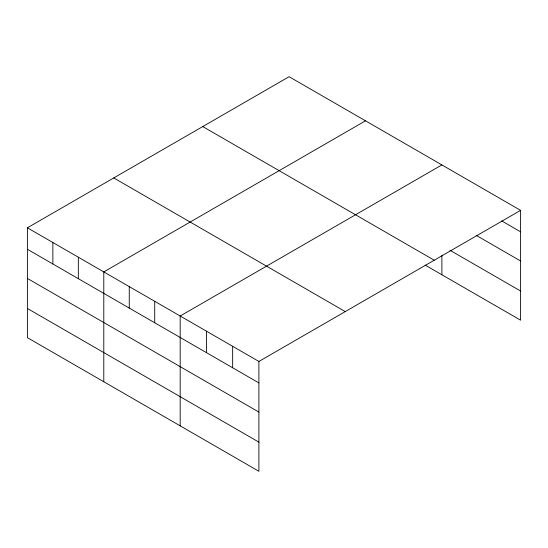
<?xml version="1.0" encoding="UTF-8"?>
<svg xmlns="http://www.w3.org/2000/svg" width="548" height="548" viewBox="0 0 548 548"><rect width="100%" height="100%" fill="white"/><g stroke="black" fill="none" stroke-linecap="round" stroke-linejoin="round"><path stroke-width="0.82" d="M27.4 227.804L258.896 361.454L258.896 471.294L27.4 337.643L27.4 227.804L289.104 76.706L520.6 210.357L520.6 320.196L425.159 265.095M365.502 120.813L103.791 271.904L103.791 381.75M441.894 164.914L180.182 316.011L180.182 425.851M258.896 361.454L520.6 210.357M501.653 220.885L520.6 231.825M476.144 235.325L520.6 260.985M449.908 250.224L520.6 291.036M202.746 126.567L434.235 260.218M113.765 177.942L345.254 311.593M27.4 249.272L258.896 382.922M27.4 278.432L258.896 412.082M27.4 308.476L258.896 442.133M441.894 255.594L441.894 274.754M232.66 346.309L232.66 367.77M206.418 331.156L206.418 352.624M154.721 301.311L154.721 322.779M129.26 286.611L129.26 308.072M78.33 257.204L78.33 278.672M52.861 242.504L52.861 263.972"/></g></svg>
